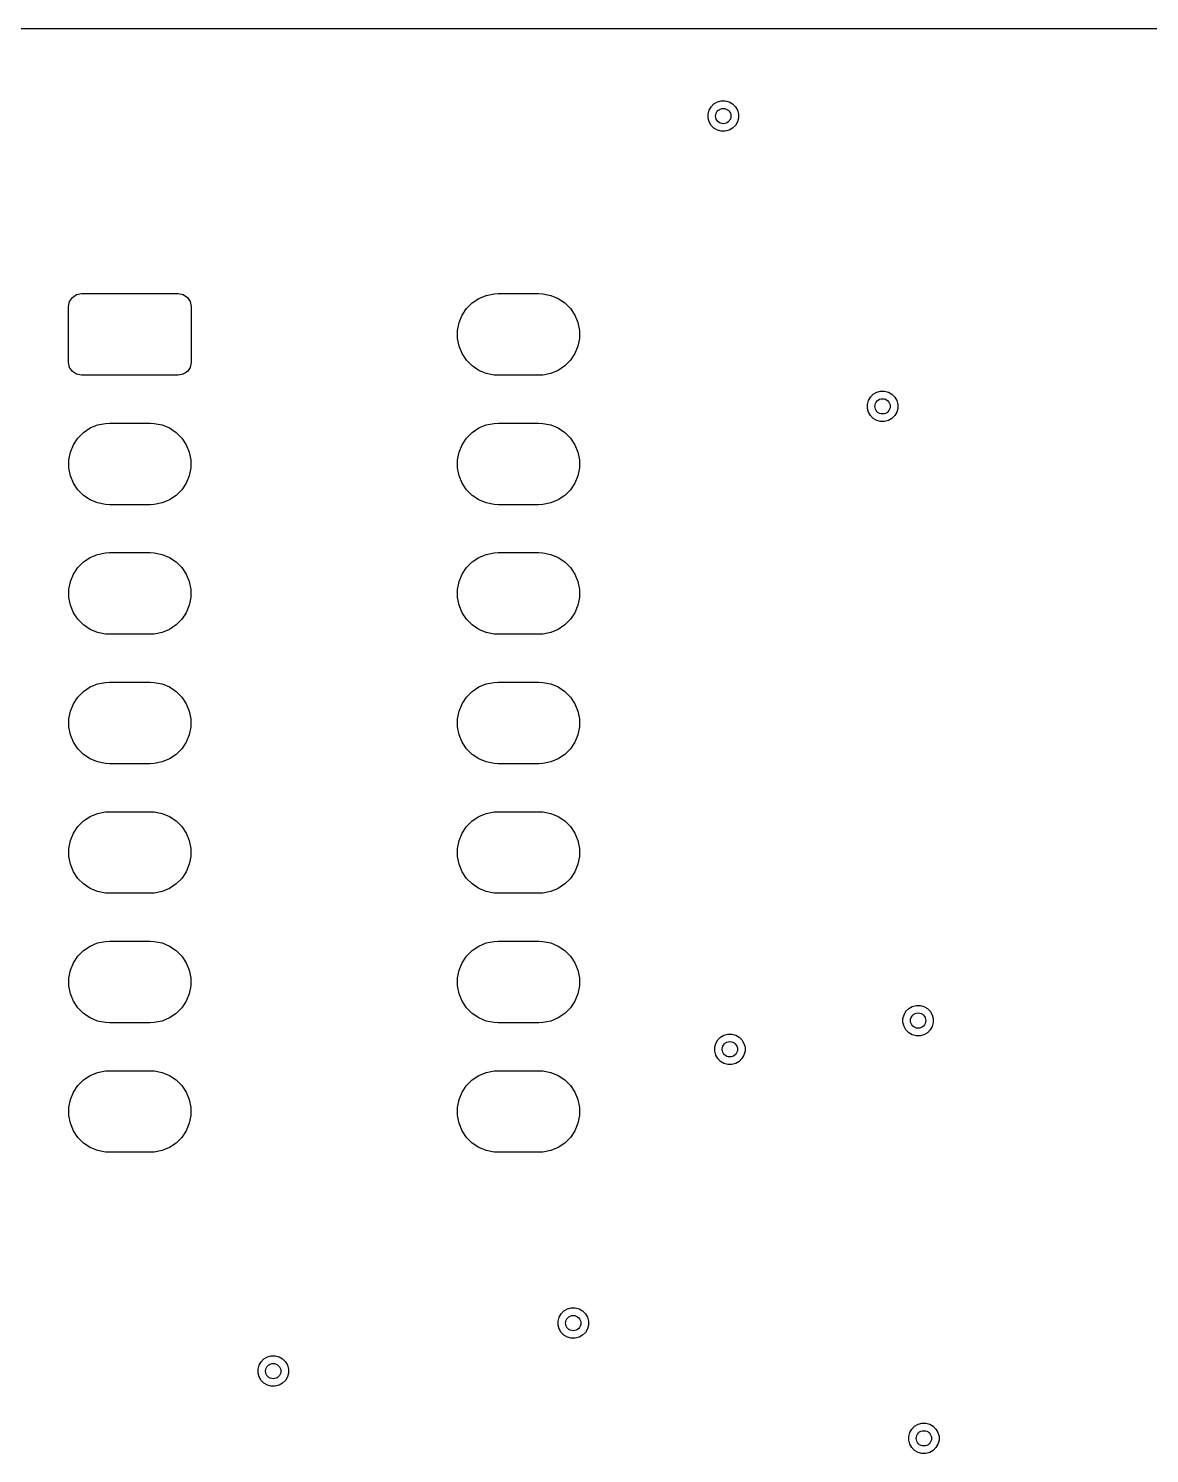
# Model space of a CAD drawing. Extents: x 44.5 to 133, y -119 to -55.5.
# Drawn here: x 88.89 to 110.87, y -83.45 to -55.5 of the extents above; entities that cross this region are included whole.
import ezdxf

# ---------------------------------------------------------------- set-up
doc = ezdxf.new("R2010")
doc.units = 0
doc.layers.add('BLACK', color=7, linetype='CONTINUOUS')

msp = doc.modelspace()

# ---------------------------------------------------------------- linework, layer by layer
at = {"layer": 'BLACK', "linetype": 'CONTINUOUS'}
for p, q in [((44.5, -55.5), (133, -55.5)), ((102.277294, -57.034572), (102.332672, -56.979194)), ((102.332672, -56.979194), (102.400495, -56.940036)), ((102.400495, -56.940036), (102.476142, -56.919767)), ((102.476142, -56.919767), (102.554458, -56.919767)), ((102.554458, -56.919767), (102.630105, -56.940036)), ((102.630105, -56.940036), (102.697928, -56.979194)), ((102.697928, -56.979194), (102.753306, -57.034572)), ((102.217867, -57.178042), (102.238136, -57.102395)), ((102.217867, -57.256358), (102.217867, -57.178042)), ((102.238136, -57.332005), (102.217867, -57.256358)), ((102.238136, -57.102395), (102.277294, -57.034572)), ((102.753306, -57.034572), (102.792464, -57.102395)), ((102.792464, -57.102395), (102.812733, -57.178042)), ((102.812733, -57.256358), (102.792464, -57.332005)), ((102.812733, -57.178042), (102.812733, -57.256358)), ((102.277294, -57.399828), (102.238136, -57.332005)), ((102.332672, -57.455206), (102.277294, -57.399828)), ((102.400495, -57.494364), (102.332672, -57.455206)), ((102.476142, -57.514633), (102.400495, -57.494364)), ((102.554458, -57.514633), (102.476142, -57.514633)), ((102.630105, -57.494364), (102.554458, -57.514633)), ((102.697928, -57.455206), (102.630105, -57.494364)), ((102.753306, -57.399828), (102.697928, -57.455206)), ((102.792464, -57.332005), (102.753306, -57.399828)), ((89.68, -60.95), (89.69903, -60.854329)), ((89.69903, -60.854329), (89.753223, -60.773223)), ((89.753223, -60.773223), (89.834329, -60.71903)), ((89.834329, -60.71903), (89.93, -60.7)), ((89.93, -60.7), (91.83, -60.7)), ((91.83, -60.7), (91.925671, -60.71903)), ((91.925671, -60.71903), (92.006777, -60.773223)), ((92.006777, -60.773223), (92.06097, -60.854329)), ((92.06097, -60.854329), (92.08, -60.95)), ((97.481592, -60.992485), (97.592485, -60.881592)), ((97.592485, -60.881592), (97.722883, -60.794463)), ((97.722883, -60.794463), (97.867772, -60.734448)), ((97.867772, -60.734448), (98.021586, -60.703852)), ((98.021586, -60.703852), (98.1, -60.7)), ((98.1, -60.7), (98.9, -60.7)), ((98.9, -60.7), (98.978414, -60.703852)), ((98.978414, -60.703852), (99.132228, -60.734448)), ((99.132228, -60.734448), (99.277117, -60.794463)), ((99.277117, -60.794463), (99.407515, -60.881592)), ((99.407515, -60.881592), (99.518408, -60.992485)), ((89.68, -62.05), (89.68, -60.95)), ((92.08, -60.95), (92.08, -62.05)), ((97.334448, -61.267772), (97.394463, -61.122883)), ((97.394463, -61.122883), (97.481592, -60.992485)), ((99.518408, -60.992485), (99.605537, -61.122883)), ((99.605537, -61.122883), (99.665552, -61.267772)), ((97.303852, -61.421586), (97.334448, -61.267772)), ((97.303852, -61.578414), (97.303852, -61.421586)), ((99.665552, -61.267772), (99.696148, -61.421586)), ((99.696148, -61.421586), (99.696148, -61.578414)), ((97.334448, -61.732228), (97.303852, -61.578414)), ((97.394463, -61.877117), (97.334448, -61.732228)), ((99.665552, -61.732228), (99.605537, -61.877117)), ((99.696148, -61.578414), (99.665552, -61.732228)), ((97.481592, -62.007515), (97.394463, -61.877117)), ((97.592485, -62.118408), (97.481592, -62.007515)), ((99.518408, -62.007515), (99.407515, -62.118408)), ((99.605537, -61.877117), (99.518408, -62.007515)), ((89.69903, -62.145671), (89.68, -62.05)), ((89.753223, -62.226777), (89.69903, -62.145671)), ((89.834329, -62.28097), (89.753223, -62.226777)), ((89.93, -62.3), (89.834329, -62.28097)), ((91.83, -62.3), (89.93, -62.3)), ((91.925671, -62.28097), (91.83, -62.3)), ((92.006777, -62.226777), (91.925671, -62.28097)), ((92.06097, -62.145671), (92.006777, -62.226777)), ((92.08, -62.05), (92.06097, -62.145671)), ((97.722883, -62.205537), (97.592485, -62.118408)), ((97.867772, -62.265552), (97.722883, -62.205537)), ((98.021586, -62.296148), (97.867772, -62.265552)), ((98.1, -62.3), (98.021586, -62.296148)), ((98.9, -62.3), (98.1, -62.3)), ((98.978414, -62.296148), (98.9, -62.3)), ((99.132228, -62.265552), (98.978414, -62.296148)), ((99.277117, -62.205537), (99.132228, -62.265552)), ((99.407515, -62.118408), (99.277117, -62.205537)), ((105.341067, -62.871342), (105.361336, -62.795695)), ((105.341067, -62.949658), (105.341067, -62.871342)), ((105.361336, -62.795695), (105.400494, -62.727872)), ((105.400494, -62.727872), (105.455872, -62.672494)), ((105.455872, -62.672494), (105.523695, -62.633336)), ((105.523695, -62.633336), (105.599342, -62.613067)), ((105.599342, -62.613067), (105.677658, -62.613067)), ((105.677658, -62.613067), (105.753305, -62.633336)), ((105.753305, -62.633336), (105.821128, -62.672494)), ((105.821128, -62.672494), (105.876506, -62.727872)), ((105.876506, -62.727872), (105.915664, -62.795695)), ((105.915664, -62.795695), (105.935933, -62.871342)), ((105.935933, -62.871342), (105.935933, -62.949658)), ((105.361336, -63.025305), (105.341067, -62.949658)), ((105.400494, -63.093128), (105.361336, -63.025305)), ((105.455872, -63.148506), (105.400494, -63.093128)), ((105.523695, -63.187664), (105.455872, -63.148506)), ((105.821128, -63.148506), (105.753305, -63.187664)), ((105.876506, -63.093128), (105.821128, -63.148506)), ((105.915664, -63.025305), (105.876506, -63.093128)), ((105.935933, -62.949658), (105.915664, -63.025305)), ((89.861592, -63.532485), (89.972485, -63.421592)), ((89.972485, -63.421592), (90.102883, -63.334463)), ((90.102883, -63.334463), (90.247772, -63.274448)), ((90.247772, -63.274448), (90.401586, -63.243852)), ((90.401586, -63.243852), (90.48, -63.24)), ((90.48, -63.24), (91.28, -63.24)), ((91.28, -63.24), (91.358414, -63.243852)), ((91.358414, -63.243852), (91.512228, -63.274448)), ((91.512228, -63.274448), (91.657117, -63.334463)), ((91.657117, -63.334463), (91.787515, -63.421592)), ((91.787515, -63.421592), (91.898408, -63.532485)), ((97.481592, -63.532485), (97.592485, -63.421592)), ((97.592485, -63.421592), (97.722883, -63.334463)), ((97.722883, -63.334463), (97.867772, -63.274448)), ((97.867772, -63.274448), (98.021586, -63.243852)), ((98.021586, -63.243852), (98.1, -63.24)), ((98.1, -63.24), (98.9, -63.24)), ((98.9, -63.24), (98.978414, -63.243852)), ((98.978414, -63.243852), (99.132228, -63.274448)), ((99.132228, -63.274448), (99.277117, -63.334463)), ((99.277117, -63.334463), (99.407515, -63.421592)), ((99.407515, -63.421592), (99.518408, -63.532485)), ((105.599342, -63.207933), (105.523695, -63.187664)), ((105.677658, -63.207933), (105.599342, -63.207933)), ((105.753305, -63.187664), (105.677658, -63.207933)), ((89.714448, -63.807772), (89.774463, -63.662883)), ((89.774463, -63.662883), (89.861592, -63.532485)), ((91.898408, -63.532485), (91.985537, -63.662883)), ((91.985537, -63.662883), (92.045552, -63.807772)), ((97.334448, -63.807772), (97.394463, -63.662883)), ((97.394463, -63.662883), (97.481592, -63.532485)), ((99.518408, -63.532485), (99.605537, -63.662883)), ((99.605537, -63.662883), (99.665552, -63.807772)), ((89.683852, -63.961586), (89.714448, -63.807772)), ((89.683852, -64.118414), (89.683852, -63.961586)), ((92.045552, -63.807772), (92.076148, -63.961586)), ((92.076148, -63.961586), (92.076148, -64.118414)), ((97.303852, -63.961586), (97.334448, -63.807772)), ((97.303852, -64.118414), (97.303852, -63.961586)), ((99.665552, -63.807772), (99.696148, -63.961586)), ((99.696148, -63.961586), (99.696148, -64.118414)), ((89.714448, -64.272228), (89.683852, -64.118414)), ((89.774463, -64.417117), (89.714448, -64.272228)), ((92.045552, -64.272228), (91.985537, -64.417117)), ((92.076148, -64.118414), (92.045552, -64.272228)), ((97.334448, -64.272228), (97.303852, -64.118414)), ((97.394463, -64.417117), (97.334448, -64.272228)), ((99.665552, -64.272228), (99.605537, -64.417117)), ((99.696148, -64.118414), (99.665552, -64.272228)), ((89.861592, -64.547515), (89.774463, -64.417117)), ((89.972485, -64.658408), (89.861592, -64.547515)), ((91.898408, -64.547515), (91.787515, -64.658408)), ((91.985537, -64.417117), (91.898408, -64.547515)), ((97.481592, -64.547515), (97.394463, -64.417117)), ((97.592485, -64.658408), (97.481592, -64.547515)), ((99.518408, -64.547515), (99.407515, -64.658408)), ((99.605537, -64.417117), (99.518408, -64.547515)), ((90.102883, -64.745537), (89.972485, -64.658408)), ((90.247772, -64.805552), (90.102883, -64.745537)), ((90.401586, -64.836148), (90.247772, -64.805552)), ((90.48, -64.84), (90.401586, -64.836148)), ((91.358414, -64.836148), (91.28, -64.84)), ((91.512228, -64.805552), (91.358414, -64.836148)), ((91.657117, -64.745537), (91.512228, -64.805552)), ((91.787515, -64.658408), (91.657117, -64.745537)), ((97.722883, -64.745537), (97.592485, -64.658408)), ((97.867772, -64.805552), (97.722883, -64.745537)), ((98.021586, -64.836148), (97.867772, -64.805552)), ((98.1, -64.84), (98.021586, -64.836148)), ((98.978414, -64.836148), (98.9, -64.84)), ((99.132228, -64.805552), (98.978414, -64.836148)), ((99.277117, -64.745537), (99.132228, -64.805552)), ((99.407515, -64.658408), (99.277117, -64.745537)), ((91.28, -64.84), (90.48, -64.84)), ((98.9, -64.84), (98.1, -64.84)), ((89.972485, -65.961592), (90.102883, -65.874463)), ((90.102883, -65.874463), (90.247772, -65.814448)), ((90.247772, -65.814448), (90.401586, -65.783852)), ((90.401586, -65.783852), (90.48, -65.78)), ((90.48, -65.78), (91.28, -65.78)), ((91.28, -65.78), (91.358414, -65.783852)), ((91.358414, -65.783852), (91.512228, -65.814448)), ((91.512228, -65.814448), (91.657117, -65.874463)), ((91.657117, -65.874463), (91.787515, -65.961592)), ((97.592485, -65.961592), (97.722883, -65.874463)), ((97.722883, -65.874463), (97.867772, -65.814448)), ((97.867772, -65.814448), (98.021586, -65.783852)), ((98.021586, -65.783852), (98.1, -65.78)), ((98.1, -65.78), (98.9, -65.78)), ((98.9, -65.78), (98.978414, -65.783852)), ((98.978414, -65.783852), (99.132228, -65.814448)), ((99.132228, -65.814448), (99.277117, -65.874463)), ((99.277117, -65.874463), (99.407515, -65.961592)), ((89.714448, -66.347772), (89.774463, -66.202883)), ((89.774463, -66.202883), (89.861592, -66.072485)), ((89.861592, -66.072485), (89.972485, -65.961592)), ((91.787515, -65.961592), (91.898408, -66.072485)), ((91.898408, -66.072485), (91.985537, -66.202883)), ((91.985537, -66.202883), (92.045552, -66.347772)), ((97.334448, -66.347772), (97.394463, -66.202883)), ((97.394463, -66.202883), (97.481592, -66.072485)), ((97.481592, -66.072485), (97.592485, -65.961592)), ((99.407515, -65.961592), (99.518408, -66.072485)), ((99.518408, -66.072485), (99.605537, -66.202883)), ((99.605537, -66.202883), (99.665552, -66.347772)), ((89.683852, -66.501586), (89.714448, -66.347772)), ((89.683852, -66.658414), (89.683852, -66.501586)), ((92.045552, -66.347772), (92.076148, -66.501586)), ((92.076148, -66.501586), (92.076148, -66.658414)), ((97.303852, -66.501586), (97.334448, -66.347772)), ((97.303852, -66.658414), (97.303852, -66.501586)), ((99.665552, -66.347772), (99.696148, -66.501586)), ((99.696148, -66.501586), (99.696148, -66.658414)), ((89.714448, -66.812228), (89.683852, -66.658414)), ((92.076148, -66.658414), (92.045552, -66.812228)), ((97.334448, -66.812228), (97.303852, -66.658414)), ((99.696148, -66.658414), (99.665552, -66.812228)), ((89.774463, -66.957117), (89.714448, -66.812228)), ((89.861592, -67.087515), (89.774463, -66.957117)), ((91.985537, -66.957117), (91.898408, -67.087515)), ((92.045552, -66.812228), (91.985537, -66.957117)), ((97.394463, -66.957117), (97.334448, -66.812228)), ((97.481592, -67.087515), (97.394463, -66.957117)), ((99.605537, -66.957117), (99.518408, -67.087515)), ((99.665552, -66.812228), (99.605537, -66.957117)), ((89.972485, -67.198408), (89.861592, -67.087515)), ((90.102883, -67.285537), (89.972485, -67.198408)), ((90.247772, -67.345552), (90.102883, -67.285537)), ((90.401586, -67.376148), (90.247772, -67.345552)), ((91.512228, -67.345552), (91.358414, -67.376148)), ((91.657117, -67.285537), (91.512228, -67.345552)), ((91.787515, -67.198408), (91.657117, -67.285537)), ((91.898408, -67.087515), (91.787515, -67.198408)), ((97.592485, -67.198408), (97.481592, -67.087515)), ((97.722883, -67.285537), (97.592485, -67.198408)), ((97.867772, -67.345552), (97.722883, -67.285537)), ((98.021586, -67.376148), (97.867772, -67.345552)), ((99.132228, -67.345552), (98.978414, -67.376148)), ((99.277117, -67.285537), (99.132228, -67.345552)), ((99.407515, -67.198408), (99.277117, -67.285537)), ((99.518408, -67.087515), (99.407515, -67.198408)), ((90.48, -67.38), (90.401586, -67.376148)), ((91.28, -67.38), (90.48, -67.38)), ((91.358414, -67.376148), (91.28, -67.38)), ((98.1, -67.38), (98.021586, -67.376148)), ((98.9, -67.38), (98.1, -67.38)), ((98.978414, -67.376148), (98.9, -67.38)), ((89.972485, -68.501592), (90.102883, -68.414463)), ((90.102883, -68.414463), (90.247772, -68.354448)), ((90.247772, -68.354448), (90.401586, -68.323852)), ((90.401586, -68.323852), (90.48, -68.32)), ((90.48, -68.32), (91.28, -68.32)), ((91.28, -68.32), (91.358414, -68.323852)), ((91.358414, -68.323852), (91.512228, -68.354448)), ((91.512228, -68.354448), (91.657117, -68.414463)), ((91.657117, -68.414463), (91.787515, -68.501592)), ((97.592485, -68.501592), (97.722883, -68.414463)), ((97.722883, -68.414463), (97.867772, -68.354448)), ((97.867772, -68.354448), (98.021586, -68.323852)), ((98.021586, -68.323852), (98.1, -68.32)), ((98.1, -68.32), (98.9, -68.32)), ((98.9, -68.32), (98.978414, -68.323852)), ((98.978414, -68.323852), (99.132228, -68.354448)), ((99.132228, -68.354448), (99.277117, -68.414463)), ((99.277117, -68.414463), (99.407515, -68.501592)), ((89.714448, -68.887772), (89.774463, -68.742883)), ((89.774463, -68.742883), (89.861592, -68.612485)), ((89.861592, -68.612485), (89.972485, -68.501592)), ((91.787515, -68.501592), (91.898408, -68.612485)), ((91.898408, -68.612485), (91.985537, -68.742883)), ((91.985537, -68.742883), (92.045552, -68.887772)), ((97.334448, -68.887772), (97.394463, -68.742883)), ((97.394463, -68.742883), (97.481592, -68.612485)), ((97.481592, -68.612485), (97.592485, -68.501592)), ((99.407515, -68.501592), (99.518408, -68.612485)), ((99.518408, -68.612485), (99.605537, -68.742883)), ((99.605537, -68.742883), (99.665552, -68.887772)), ((89.683852, -69.041586), (89.714448, -68.887772)), ((92.045552, -68.887772), (92.076148, -69.041586)), ((97.303852, -69.041586), (97.334448, -68.887772)), ((99.665552, -68.887772), (99.696148, -69.041586)), ((89.683852, -69.198414), (89.683852, -69.041586)), ((89.714448, -69.352228), (89.683852, -69.198414)), ((92.076148, -69.198414), (92.045552, -69.352228)), ((92.076148, -69.041586), (92.076148, -69.198414)), ((97.303852, -69.198414), (97.303852, -69.041586)), ((97.334448, -69.352228), (97.303852, -69.198414)), ((99.696148, -69.198414), (99.665552, -69.352228)), ((99.696148, -69.041586), (99.696148, -69.198414)), ((89.774463, -69.497117), (89.714448, -69.352228)), ((89.861592, -69.627515), (89.774463, -69.497117)), ((91.985537, -69.497117), (91.898408, -69.627515)), ((92.045552, -69.352228), (91.985537, -69.497117)), ((97.394463, -69.497117), (97.334448, -69.352228)), ((97.481592, -69.627515), (97.394463, -69.497117)), ((99.605537, -69.497117), (99.518408, -69.627515)), ((99.665552, -69.352228), (99.605537, -69.497117)), ((89.972485, -69.738408), (89.861592, -69.627515)), ((90.102883, -69.825537), (89.972485, -69.738408)), ((90.247772, -69.885552), (90.102883, -69.825537)), ((91.657117, -69.825537), (91.512228, -69.885552)), ((91.787515, -69.738408), (91.657117, -69.825537)), ((91.898408, -69.627515), (91.787515, -69.738408)), ((97.592485, -69.738408), (97.481592, -69.627515)), ((97.722883, -69.825537), (97.592485, -69.738408)), ((97.867772, -69.885552), (97.722883, -69.825537)), ((99.277117, -69.825537), (99.132228, -69.885552)), ((99.407515, -69.738408), (99.277117, -69.825537)), ((99.518408, -69.627515), (99.407515, -69.738408)), ((90.401586, -69.916148), (90.247772, -69.885552)), ((90.48, -69.92), (90.401586, -69.916148)), ((91.28, -69.92), (90.48, -69.92)), ((91.358414, -69.916148), (91.28, -69.92)), ((91.512228, -69.885552), (91.358414, -69.916148)), ((98.021586, -69.916148), (97.867772, -69.885552)), ((98.1, -69.92), (98.021586, -69.916148)), ((98.9, -69.92), (98.1, -69.92)), ((98.978414, -69.916148), (98.9, -69.92)), ((99.132228, -69.885552), (98.978414, -69.916148)), ((89.972485, -71.041592), (90.102883, -70.954463)), ((90.102883, -70.954463), (90.247772, -70.894448)), ((90.247772, -70.894448), (90.401586, -70.863852)), ((90.401586, -70.863852), (90.48, -70.86)), ((90.48, -70.86), (91.28, -70.86)), ((91.28, -70.86), (91.358414, -70.863852)), ((91.358414, -70.863852), (91.512228, -70.894448)), ((91.512228, -70.894448), (91.657117, -70.954463)), ((91.657117, -70.954463), (91.787515, -71.041592)), ((97.592485, -71.041592), (97.722883, -70.954463)), ((97.722883, -70.954463), (97.867772, -70.894448)), ((97.867772, -70.894448), (98.021586, -70.863852)), ((98.021586, -70.863852), (98.1, -70.86)), ((98.1, -70.86), (98.9, -70.86)), ((98.9, -70.86), (98.978414, -70.863852)), ((98.978414, -70.863852), (99.132228, -70.894448)), ((99.132228, -70.894448), (99.277117, -70.954463)), ((99.277117, -70.954463), (99.407515, -71.041592)), ((89.774463, -71.282883), (89.861592, -71.152485)), ((89.861592, -71.152485), (89.972485, -71.041592)), ((91.787515, -71.041592), (91.898408, -71.152485)), ((91.898408, -71.152485), (91.985537, -71.282883)), ((97.394463, -71.282883), (97.481592, -71.152485)), ((97.481592, -71.152485), (97.592485, -71.041592)), ((99.407515, -71.041592), (99.518408, -71.152485)), ((99.518408, -71.152485), (99.605537, -71.282883)), ((89.683852, -71.581586), (89.714448, -71.427772)), ((89.714448, -71.427772), (89.774463, -71.282883)), ((91.985537, -71.282883), (92.045552, -71.427772)), ((92.045552, -71.427772), (92.076148, -71.581586)), ((97.303852, -71.581586), (97.334448, -71.427772)), ((97.334448, -71.427772), (97.394463, -71.282883)), ((99.605537, -71.282883), (99.665552, -71.427772)), ((99.665552, -71.427772), (99.696148, -71.581586)), ((89.683852, -71.738414), (89.683852, -71.581586)), ((89.714448, -71.892228), (89.683852, -71.738414)), ((92.076148, -71.738414), (92.045552, -71.892228)), ((92.076148, -71.581586), (92.076148, -71.738414)), ((97.303852, -71.738414), (97.303852, -71.581586)), ((97.334448, -71.892228), (97.303852, -71.738414)), ((99.696148, -71.738414), (99.665552, -71.892228)), ((99.696148, -71.581586), (99.696148, -71.738414)), ((89.774463, -72.037117), (89.714448, -71.892228)), ((89.861592, -72.167515), (89.774463, -72.037117)), ((91.985537, -72.037117), (91.898408, -72.167515)), ((92.045552, -71.892228), (91.985537, -72.037117)), ((97.394463, -72.037117), (97.334448, -71.892228)), ((97.481592, -72.167515), (97.394463, -72.037117)), ((99.605537, -72.037117), (99.518408, -72.167515)), ((99.665552, -71.892228), (99.605537, -72.037117)), ((89.972485, -72.278408), (89.861592, -72.167515)), ((90.102883, -72.365537), (89.972485, -72.278408)), ((90.247772, -72.425552), (90.102883, -72.365537)), ((91.657117, -72.365537), (91.512228, -72.425552)), ((91.787515, -72.278408), (91.657117, -72.365537)), ((91.898408, -72.167515), (91.787515, -72.278408)), ((97.592485, -72.278408), (97.481592, -72.167515)), ((97.722883, -72.365537), (97.592485, -72.278408)), ((97.867772, -72.425552), (97.722883, -72.365537)), ((99.277117, -72.365537), (99.132228, -72.425552)), ((99.407515, -72.278408), (99.277117, -72.365537)), ((99.518408, -72.167515), (99.407515, -72.278408)), ((90.401586, -72.456148), (90.247772, -72.425552)), ((90.48, -72.46), (90.401586, -72.456148)), ((91.28, -72.46), (90.48, -72.46)), ((91.358414, -72.456148), (91.28, -72.46)), ((91.512228, -72.425552), (91.358414, -72.456148)), ((98.021586, -72.456148), (97.867772, -72.425552)), ((98.1, -72.46), (98.021586, -72.456148)), ((98.9, -72.46), (98.1, -72.46)), ((98.978414, -72.456148), (98.9, -72.46)), ((99.132228, -72.425552), (98.978414, -72.456148)), ((89.972485, -73.581592), (90.102883, -73.494463)), ((90.102883, -73.494463), (90.247772, -73.434448)), ((90.247772, -73.434448), (90.401586, -73.403852)), ((90.401586, -73.403852), (90.48, -73.4)), ((90.48, -73.4), (91.28, -73.4)), ((91.28, -73.4), (91.358414, -73.403852)), ((91.358414, -73.403852), (91.512228, -73.434448)), ((91.512228, -73.434448), (91.657117, -73.494463)), ((91.657117, -73.494463), (91.787515, -73.581592)), ((97.592485, -73.581592), (97.722883, -73.494463)), ((97.722883, -73.494463), (97.867772, -73.434448)), ((97.867772, -73.434448), (98.021586, -73.403852)), ((98.021586, -73.403852), (98.1, -73.4)), ((98.1, -73.4), (98.9, -73.4)), ((98.9, -73.4), (98.978414, -73.403852)), ((98.978414, -73.403852), (99.132228, -73.434448)), ((99.132228, -73.434448), (99.277117, -73.494463)), ((99.277117, -73.494463), (99.407515, -73.581592)), ((89.774463, -73.822883), (89.861592, -73.692485)), ((89.861592, -73.692485), (89.972485, -73.581592)), ((91.787515, -73.581592), (91.898408, -73.692485)), ((91.898408, -73.692485), (91.985537, -73.822883)), ((97.394463, -73.822883), (97.481592, -73.692485)), ((97.481592, -73.692485), (97.592485, -73.581592)), ((99.407515, -73.581592), (99.518408, -73.692485)), ((99.518408, -73.692485), (99.605537, -73.822883)), ((89.683852, -74.121586), (89.714448, -73.967772)), ((89.714448, -73.967772), (89.774463, -73.822883)), ((91.985537, -73.822883), (92.045552, -73.967772)), ((92.045552, -73.967772), (92.076148, -74.121586)), ((97.303852, -74.121586), (97.334448, -73.967772)), ((97.334448, -73.967772), (97.394463, -73.822883)), ((99.605537, -73.822883), (99.665552, -73.967772)), ((99.665552, -73.967772), (99.696148, -74.121586)), ((89.683852, -74.278414), (89.683852, -74.121586)), ((89.714448, -74.432228), (89.683852, -74.278414)), ((92.076148, -74.278414), (92.045552, -74.432228)), ((92.076148, -74.121586), (92.076148, -74.278414)), ((97.303852, -74.278414), (97.303852, -74.121586)), ((97.334448, -74.432228), (97.303852, -74.278414)), ((99.696148, -74.278414), (99.665552, -74.432228)), ((99.696148, -74.121586), (99.696148, -74.278414)), ((89.774463, -74.577117), (89.714448, -74.432228)), ((89.861592, -74.707515), (89.774463, -74.577117)), ((91.985537, -74.577117), (91.898408, -74.707515)), ((92.045552, -74.432228), (91.985537, -74.577117)), ((97.394463, -74.577117), (97.334448, -74.432228)), ((97.481592, -74.707515), (97.394463, -74.577117)), ((99.605537, -74.577117), (99.518408, -74.707515)), ((99.665552, -74.432228), (99.605537, -74.577117)), ((89.972485, -74.818408), (89.861592, -74.707515)), ((90.102883, -74.905537), (89.972485, -74.818408)), ((91.787515, -74.818408), (91.657117, -74.905537)), ((91.898408, -74.707515), (91.787515, -74.818408)), ((97.592485, -74.818408), (97.481592, -74.707515)), ((97.722883, -74.905537), (97.592485, -74.818408)), ((99.407515, -74.818408), (99.277117, -74.905537)), ((99.518408, -74.707515), (99.407515, -74.818408)), ((106.038167, -74.918642), (106.058436, -74.842995)), ((106.058436, -74.842995), (106.097594, -74.775172)), ((106.097594, -74.775172), (106.152972, -74.719794)), ((106.152972, -74.719794), (106.220795, -74.680636)), ((106.220795, -74.680636), (106.296442, -74.660367)), ((106.296442, -74.660367), (106.374758, -74.660367)), ((106.374758, -74.660367), (106.450405, -74.680636)), ((106.450405, -74.680636), (106.518228, -74.719794)), ((106.518228, -74.719794), (106.573606, -74.775172)), ((106.573606, -74.775172), (106.612764, -74.842995)), ((106.612764, -74.842995), (106.633033, -74.918642)), ((90.247772, -74.965552), (90.102883, -74.905537)), ((90.401586, -74.996148), (90.247772, -74.965552)), ((90.48, -75), (90.401586, -74.996148)), ((91.28, -75), (90.48, -75)), ((91.358414, -74.996148), (91.28, -75)), ((91.512228, -74.965552), (91.358414, -74.996148)), ((91.657117, -74.905537), (91.512228, -74.965552)), ((97.867772, -74.965552), (97.722883, -74.905537)), ((98.021586, -74.996148), (97.867772, -74.965552)), ((98.1, -75), (98.021586, -74.996148)), ((98.9, -75), (98.1, -75)), ((98.978414, -74.996148), (98.9, -75)), ((99.132228, -74.965552), (98.978414, -74.996148)), ((99.277117, -74.905537), (99.132228, -74.965552)), ((106.038167, -74.996958), (106.038167, -74.918642)), ((106.058436, -75.072605), (106.038167, -74.996958)), ((106.097594, -75.140428), (106.058436, -75.072605)), ((106.152972, -75.195806), (106.097594, -75.140428)), ((106.573606, -75.140428), (106.518228, -75.195806)), ((106.612764, -75.072605), (106.573606, -75.140428)), ((106.633033, -74.996958), (106.612764, -75.072605)), ((106.633033, -74.918642), (106.633033, -74.996958)), ((102.346467, -75.481342), (102.366736, -75.405695)), ((102.366736, -75.405695), (102.405894, -75.337872)), ((102.405894, -75.337872), (102.461272, -75.282494)), ((102.461272, -75.282494), (102.529095, -75.243336)), ((102.529095, -75.243336), (102.604742, -75.223067)), ((102.604742, -75.223067), (102.683058, -75.223067)), ((102.683058, -75.223067), (102.758705, -75.243336)), ((102.758705, -75.243336), (102.826528, -75.282494)), ((102.826528, -75.282494), (102.881906, -75.337872)), ((102.881906, -75.337872), (102.921064, -75.405695)), ((102.921064, -75.405695), (102.941333, -75.481342)), ((106.220795, -75.234964), (106.152972, -75.195806)), ((106.296442, -75.255233), (106.220795, -75.234964)), ((106.374758, -75.255233), (106.296442, -75.255233)), ((106.450405, -75.234964), (106.374758, -75.255233)), ((106.518228, -75.195806), (106.450405, -75.234964)), ((102.346467, -75.559658), (102.346467, -75.481342)), ((102.366736, -75.635305), (102.346467, -75.559658)), ((102.405894, -75.703128), (102.366736, -75.635305)), ((102.461272, -75.758506), (102.405894, -75.703128)), ((102.881906, -75.703128), (102.826528, -75.758506)), ((102.921064, -75.635305), (102.881906, -75.703128)), ((102.941333, -75.559658), (102.921064, -75.635305)), ((102.941333, -75.481342), (102.941333, -75.559658)), ((90.102883, -76.034463), (90.247772, -75.974448)), ((90.247772, -75.974448), (90.401586, -75.943852)), ((90.401586, -75.943852), (90.48, -75.94)), ((90.48, -75.94), (91.28, -75.94)), ((91.28, -75.94), (91.358414, -75.943852)), ((91.358414, -75.943852), (91.512228, -75.974448)), ((91.512228, -75.974448), (91.657117, -76.034463)), ((97.722883, -76.034463), (97.867772, -75.974448)), ((97.867772, -75.974448), (98.021586, -75.943852)), ((98.021586, -75.943852), (98.1, -75.94)), ((98.1, -75.94), (98.9, -75.94)), ((98.9, -75.94), (98.978414, -75.943852)), ((98.978414, -75.943852), (99.132228, -75.974448)), ((99.132228, -75.974448), (99.277117, -76.034463)), ((102.529095, -75.797664), (102.461272, -75.758506)), ((102.604742, -75.817933), (102.529095, -75.797664)), ((102.683058, -75.817933), (102.604742, -75.817933)), ((102.758705, -75.797664), (102.683058, -75.817933)), ((102.826528, -75.758506), (102.758705, -75.797664)), ((89.774463, -76.362883), (89.861592, -76.232485)), ((89.861592, -76.232485), (89.972485, -76.121592)), ((89.972485, -76.121592), (90.102883, -76.034463)), ((91.657117, -76.034463), (91.787515, -76.121592)), ((91.787515, -76.121592), (91.898408, -76.232485)), ((91.898408, -76.232485), (91.985537, -76.362883)), ((97.394463, -76.362883), (97.481592, -76.232485)), ((97.481592, -76.232485), (97.592485, -76.121592)), ((97.592485, -76.121592), (97.722883, -76.034463)), ((99.277117, -76.034463), (99.407515, -76.121592)), ((99.407515, -76.121592), (99.518408, -76.232485)), ((99.518408, -76.232485), (99.605537, -76.362883)), ((89.683852, -76.661586), (89.714448, -76.507772)), ((89.714448, -76.507772), (89.774463, -76.362883)), ((91.985537, -76.362883), (92.045552, -76.507772)), ((92.045552, -76.507772), (92.076148, -76.661586)), ((97.303852, -76.661586), (97.334448, -76.507772)), ((97.334448, -76.507772), (97.394463, -76.362883)), ((99.605537, -76.362883), (99.665552, -76.507772)), ((99.665552, -76.507772), (99.696148, -76.661586)), ((89.683852, -76.818414), (89.683852, -76.661586)), ((89.714448, -76.972228), (89.683852, -76.818414)), ((92.076148, -76.818414), (92.045552, -76.972228)), ((92.076148, -76.661586), (92.076148, -76.818414)), ((97.303852, -76.818414), (97.303852, -76.661586)), ((97.334448, -76.972228), (97.303852, -76.818414)), ((99.696148, -76.818414), (99.665552, -76.972228)), ((99.696148, -76.661586), (99.696148, -76.818414)), ((89.774463, -77.117117), (89.714448, -76.972228)), ((89.861592, -77.247515), (89.774463, -77.117117)), ((91.985537, -77.117117), (91.898408, -77.247515)), ((92.045552, -76.972228), (91.985537, -77.117117)), ((97.394463, -77.117117), (97.334448, -76.972228)), ((97.481592, -77.247515), (97.394463, -77.117117)), ((99.605537, -77.117117), (99.518408, -77.247515)), ((99.665552, -76.972228), (99.605537, -77.117117)), ((89.972485, -77.358408), (89.861592, -77.247515)), ((90.102883, -77.445537), (89.972485, -77.358408)), ((91.787515, -77.358408), (91.657117, -77.445537)), ((91.898408, -77.247515), (91.787515, -77.358408)), ((97.592485, -77.358408), (97.481592, -77.247515)), ((97.722883, -77.445537), (97.592485, -77.358408)), ((99.407515, -77.358408), (99.277117, -77.445537)), ((99.518408, -77.247515), (99.407515, -77.358408)), ((90.247772, -77.505552), (90.102883, -77.445537)), ((90.401586, -77.536148), (90.247772, -77.505552)), ((90.48, -77.54), (90.401586, -77.536148)), ((91.28, -77.54), (90.48, -77.54)), ((91.358414, -77.536148), (91.28, -77.54)), ((91.512228, -77.505552), (91.358414, -77.536148)), ((91.657117, -77.445537), (91.512228, -77.505552)), ((97.867772, -77.505552), (97.722883, -77.445537)), ((98.021586, -77.536148), (97.867772, -77.505552)), ((98.1, -77.54), (98.021586, -77.536148)), ((98.9, -77.54), (98.1, -77.54)), ((98.978414, -77.536148), (98.9, -77.54)), ((99.132228, -77.505552), (98.978414, -77.536148)), ((99.277117, -77.445537), (99.132228, -77.505552)), ((99.296636, -80.775795), (99.335794, -80.707972)), ((99.335794, -80.707972), (99.391172, -80.652594)), ((99.391172, -80.652594), (99.458995, -80.613436)), ((99.458995, -80.613436), (99.534642, -80.593167)), ((99.534642, -80.593167), (99.612958, -80.593167)), ((99.612958, -80.593167), (99.688605, -80.613436)), ((99.688605, -80.613436), (99.756428, -80.652594)), ((99.756428, -80.652594), (99.811806, -80.707972)), ((99.811806, -80.707972), (99.850964, -80.775795)), ((99.276367, -80.851442), (99.296636, -80.775795)), ((99.276367, -80.929758), (99.276367, -80.851442)), ((99.296636, -81.005405), (99.276367, -80.929758)), ((99.335794, -81.073228), (99.296636, -81.005405)), ((99.850964, -81.005405), (99.811806, -81.073228)), ((99.850964, -80.775795), (99.871233, -80.851442)), ((99.871233, -80.929758), (99.850964, -81.005405)), ((99.871233, -80.851442), (99.871233, -80.929758)), ((99.391172, -81.128606), (99.335794, -81.073228)), ((99.458995, -81.167764), (99.391172, -81.128606)), ((99.534642, -81.188033), (99.458995, -81.167764)), ((99.612958, -81.188033), (99.534642, -81.188033)), ((99.688605, -81.167764), (99.612958, -81.188033)), ((99.756428, -81.128606), (99.688605, -81.167764)), ((99.811806, -81.073228), (99.756428, -81.128606)), ((93.452794, -81.649572), (93.508172, -81.594194)), ((93.508172, -81.594194), (93.575995, -81.555036)), ((93.575995, -81.555036), (93.651642, -81.534767)), ((93.651642, -81.534767), (93.729958, -81.534767)), ((93.729958, -81.534767), (93.805605, -81.555036)), ((93.805605, -81.555036), (93.873428, -81.594194)), ((93.873428, -81.594194), (93.928806, -81.649572)), ((93.393367, -81.793042), (93.413636, -81.717395)), ((93.393367, -81.871358), (93.393367, -81.793042)), ((93.413636, -81.947005), (93.393367, -81.871358)), ((93.413636, -81.717395), (93.452794, -81.649572)), ((93.928806, -81.649572), (93.967964, -81.717395)), ((93.967964, -81.717395), (93.988233, -81.793042)), ((93.988233, -81.871358), (93.967964, -81.947005)), ((93.988233, -81.793042), (93.988233, -81.871358)), ((93.452794, -82.014828), (93.413636, -81.947005)), ((93.508172, -82.070206), (93.452794, -82.014828)), ((93.575995, -82.109364), (93.508172, -82.070206)), ((93.651642, -82.129633), (93.575995, -82.109364)), ((93.729958, -82.129633), (93.651642, -82.129633)), ((93.805605, -82.109364), (93.729958, -82.129633)), ((93.873428, -82.070206), (93.805605, -82.109364)), ((93.928806, -82.014828), (93.873428, -82.070206)), ((93.967964, -81.947005), (93.928806, -82.014828)), ((106.170636, -83.035495), (106.209794, -82.967672)), ((106.209794, -82.967672), (106.265172, -82.912294)), ((106.265172, -82.912294), (106.332995, -82.873136)), ((106.332995, -82.873136), (106.408642, -82.852867)), ((106.408642, -82.852867), (106.486958, -82.852867)), ((106.486958, -82.852867), (106.562605, -82.873136)), ((106.562605, -82.873136), (106.630428, -82.912294)), ((106.630428, -82.912294), (106.685806, -82.967672)), ((106.685806, -82.967672), (106.724964, -83.035495)), ((106.150367, -83.111142), (106.170636, -83.035495)), ((106.150367, -83.189458), (106.150367, -83.111142)), ((106.170636, -83.265105), (106.150367, -83.189458)), ((106.209794, -83.332928), (106.170636, -83.265105)), ((106.724964, -83.265105), (106.685806, -83.332928)), ((106.724964, -83.035495), (106.745233, -83.111142)), ((106.745233, -83.189458), (106.724964, -83.265105)), ((106.745233, -83.111142), (106.745233, -83.189458)), ((106.265172, -83.388306), (106.209794, -83.332928)), ((106.332995, -83.427464), (106.265172, -83.388306)), ((106.408642, -83.447733), (106.332995, -83.427464)), ((106.486958, -83.447733), (106.408642, -83.447733)), ((106.562605, -83.427464), (106.486958, -83.447733)), ((106.630428, -83.388306), (106.562605, -83.427464)), ((106.685806, -83.332928), (106.630428, -83.388306))]:
    msp.add_line(p, q, dxfattribs=at)
at = {"layer": 'BLACK'}
for centre in [(102.5153, -57.2172), (105.6385, -62.9105), (106.3356, -74.9578), (102.6439, -75.5205), (99.5738, -80.8906), (93.6908, -81.8322), (106.4478, -83.1503)]:
    msp.add_circle(centre, 0.15, dxfattribs=at)

doc.saveas('drawing.dxf')
